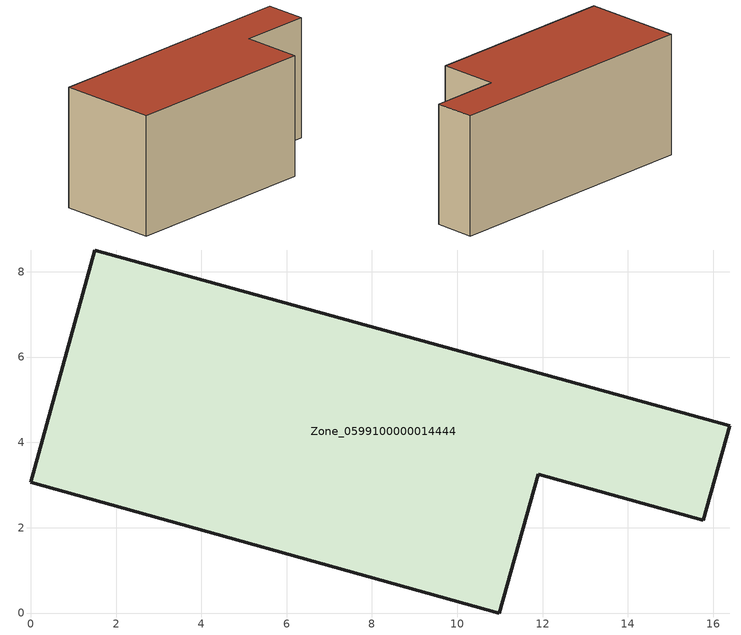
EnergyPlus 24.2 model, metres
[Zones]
Zone_0599100000014444
 floor ground (C_G): 1.5,8.51 16.39,4.39 15.77,2.17 11.9,3.25 10.99,0 0,3.06 z0
 wall outside (C_F): 16.39,4.39 1.5,8.51 0,3.06 10.99,0 11.9,3.25 15.77,2.17 16.39,4.39 z0:6.92
 roof outside (C_R): 1.5,8.51 0,3.06 10.99,0 11.9,3.25 15.77,2.17 16.39,4.39 z6.92
[BUILDING]
Pand.0599100000014444: North Axis=0; Terrain=City; Loads Convergence Tolerance Value=0.04; Temperature Convergence Tolerance Value=0.4; Solar Distribution=FullExterior; Maximum Number of Warmup Days=25; Minimum Number of Warmup Days=1
[Site:Location]
Rotterdam.The.Hague.AP_ZH_NLD Design_Conditions: Latitude=51.96; Longitude=4.45; Time Zone=1; Elevation=-4.5
[SITE:GROUNDTEMPERATURE:BUILDINGSURFACE]
18, 18, 18, 18, 18, 18, 18, 18, 18, 18, 18, 18
[MATERIAL] Thermal Absorptance=0.9; Solar Absorptance=0.7; Visible Absorptance=0.7
Name | Roughness | Thickness | Conductivity | Density | Specific Heat
G.TC.1975-1991 | MediumSmooth | 0.15 | 0.288461 | 540 | 1210
F.TC.1975-1991 | Rough | 0.3 | 0.230769 | 1920 | 840
R.TC.1975-1991 | MediumRough | 0.2 | 0.153846 | 1500 | 1000
[CONSTRUCTION]
C_G: G.TC.1975-1991
C_F: F.TC.1975-1991
C_R: R.TC.1975-1991
[ZONE]
Zone_0599100000014444: Type=1; Multiplier=1; Ceiling Height=Autocalculate; Volume=Autocalculate; Floor Area=autocalculate; Part of Total Floor Area=Yes
[ZONEINFILTRATION:DESIGNFLOWRATE]
Infil_Zone_0599100000014444: Zone or ZoneList or Space or SpaceList=Zone_0599100000014444; Schedule=AlwaysOn; Design Flow Rate Calculation Method=Flow/Area; Flow Rate per Floor Area=0.003; Constant Term Coefficient=1; Temperature Term Coefficient=0; Velocity Term Coefficient=0; Velocity Squared Term Coefficient=0
[HVACTEMPLATE:ZONE:IDEALLOADSAIRSYSTEM]
Zone_0599100000014444: Maximum Heating Supply Air Temperature=50; Minimum Cooling Supply Air Temperature=13; Maximum Heating Supply Air Humidity Ratio=0.0156; Minimum Cooling Supply Air Humidity Ratio=0.0077; Heating Limit=NoLimit; Cooling Limit=NoLimit; Dehumidification Control Type=ConstantSensibleHeatRatio; Cooling Sensible Heat Ratio=0.7; Dehumidification Setpoint=60; Humidification Control Type=None; Humidification Setpoint=30; Outdoor Air Method=None; Outdoor Air Flow Rate per Person=0.00944; Outdoor Air Flow Rate per Zone Floor Area=0; Outdoor Air Flow Rate per Zone=0; Demand Controlled Ventilation Type=None; Outdoor Air Economizer Type=NoEconomizer; Heat Recovery Type=None; Sensible Heat Recovery Effectiveness=0.7; Latent Heat Recovery Effectiveness=0.65
[ZONECONTROL:THERMOSTAT]
ThermostatControl_Zone_0599100000014444: Zone or ZoneList=Zone_0599100000014444; Control Type Schedule=DualSetpointControlType; Control 1=Thermostat_Zone_0599100000014444; Temperature Difference Between Cutout And Setpoint=0
[THERMOSTATSETPOINT:DUALSETPOINT]
Thermostat_Zone_0599100000014444: Heating Setpoint Temperature Schedule=HeatingSetpoint_Zone_0599100000014444; Cooling Setpoint Temperature Schedule=CoolingSetpoint_Zone_0599100000014444
[SCHEDULE:COMPACT]
HeatingSetpoint_Zone_0599100000014444: Through: 12/31, For: AllDays, Until: 24:00, 21
CoolingSetpoint_Zone_0599100000014444: Through: 12/31, For: AllDays, Until: 24:00, 24
DualSetpointControlType: Through: 12/31, For: AllDays, Until: 24:00, 4
AlwaysOn: Through: 12/31, For: AllDays, Until: 24:00, 1
